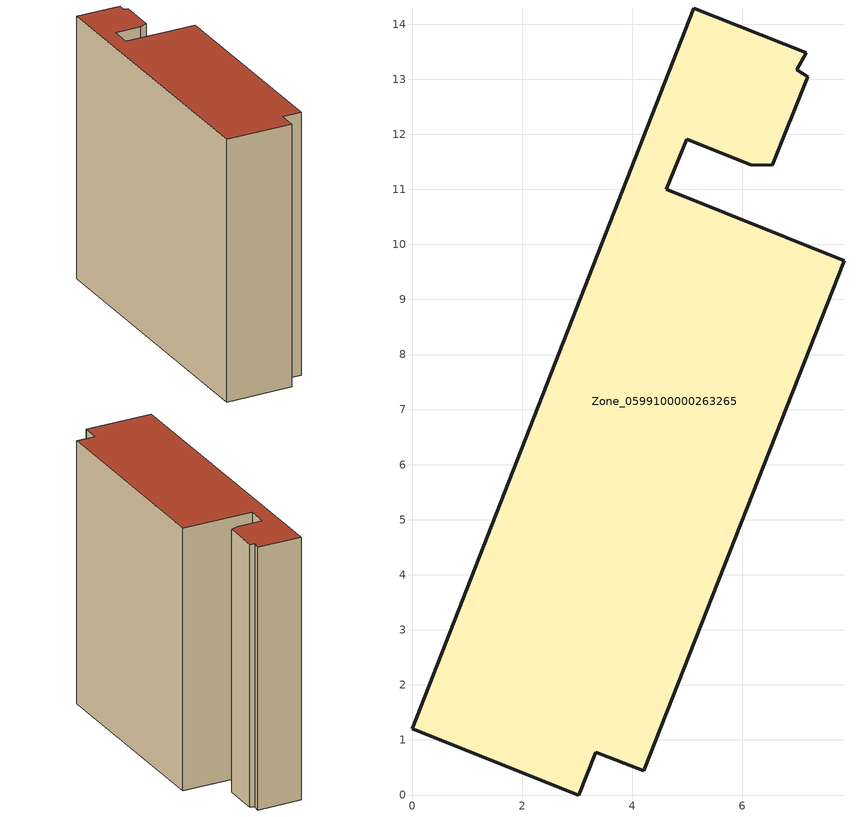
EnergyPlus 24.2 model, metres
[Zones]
Zone_0599100000263265
 floor ground (C_G): 4.99,11.91 4.62,11 7.85,9.7 4.21,0.44 3.34,0.78 3.03,0 0,1.2 5.12,14.29 7.16,13.48 6.98,13.17 7.18,13.05 6.54,11.44 6.15,11.45 z2.29
 wall outside (C_F): 4.62,11 4.99,11.91 6.15,11.45 6.54,11.44 7.18,13.05 6.98,13.17 7.16,13.48 5.12,14.29 0,1.2 3.03,0 3.34,0.78 4.21,0.44 7.85,9.7 4.62,11 z2.29:15.27
 roof outside (C_R): 7.18,13.05 6.98,13.17 7.16,13.48 5.12,14.29 0,1.2 3.03,0 3.34,0.78 4.21,0.44 7.85,9.7 4.62,11 4.99,11.91 6.15,11.45 6.54,11.44 z15.27
[BUILDING]
Pand.0599100000263265: North Axis=0; Terrain=City; Loads Convergence Tolerance Value=0.04; Temperature Convergence Tolerance Value=0.4; Solar Distribution=FullExterior; Maximum Number of Warmup Days=25; Minimum Number of Warmup Days=1
[Site:Location]
Rotterdam.The.Hague.AP_ZH_NLD Design_Conditions: Latitude=51.96; Longitude=4.45; Time Zone=1; Elevation=-4.5
[SITE:GROUNDTEMPERATURE:BUILDINGSURFACE]
18, 18, 18, 18, 18, 18, 18, 18, 18, 18, 18, 18
[MATERIAL] Thermal Absorptance=0.9; Solar Absorptance=0.7; Visible Absorptance=0.7
Name | Roughness | Thickness | Conductivity | Density | Specific Heat
G.TI.1975-1991 | MediumSmooth | 0.15 | 0.288461 | 540 | 1210
F.TI.1975-1991 | Rough | 0.3 | 0.230769 | 1920 | 840
R.TI.1975-1991 | MediumRough | 0.2 | 0.153846 | 1500 | 1000
[CONSTRUCTION]
C_G: G.TI.1975-1991
C_F: F.TI.1975-1991
C_R: R.TI.1975-1991
[ZONE]
Zone_0599100000263265: Type=1; Multiplier=1; Ceiling Height=Autocalculate; Volume=Autocalculate; Floor Area=autocalculate; Part of Total Floor Area=Yes
[ZONEINFILTRATION:DESIGNFLOWRATE]
Infil_Zone_0599100000263265: Zone or ZoneList or Space or SpaceList=Zone_0599100000263265; Schedule=AlwaysOn; Design Flow Rate Calculation Method=Flow/Area; Flow Rate per Floor Area=0.003; Constant Term Coefficient=1; Temperature Term Coefficient=0; Velocity Term Coefficient=0; Velocity Squared Term Coefficient=0
[HVACTEMPLATE:ZONE:IDEALLOADSAIRSYSTEM]
Zone_0599100000263265: Maximum Heating Supply Air Temperature=50; Minimum Cooling Supply Air Temperature=13; Maximum Heating Supply Air Humidity Ratio=0.0156; Minimum Cooling Supply Air Humidity Ratio=0.0077; Heating Limit=NoLimit; Cooling Limit=NoLimit; Dehumidification Control Type=ConstantSensibleHeatRatio; Cooling Sensible Heat Ratio=0.7; Dehumidification Setpoint=60; Humidification Control Type=None; Humidification Setpoint=30; Outdoor Air Method=None; Outdoor Air Flow Rate per Person=0.00944; Outdoor Air Flow Rate per Zone Floor Area=0; Outdoor Air Flow Rate per Zone=0; Demand Controlled Ventilation Type=None; Outdoor Air Economizer Type=NoEconomizer; Heat Recovery Type=None; Sensible Heat Recovery Effectiveness=0.7; Latent Heat Recovery Effectiveness=0.65
[ZONECONTROL:THERMOSTAT]
ThermostatControl_Zone_0599100000263265: Zone or ZoneList=Zone_0599100000263265; Control Type Schedule=DualSetpointControlType; Control 1=Thermostat_Zone_0599100000263265; Temperature Difference Between Cutout And Setpoint=0
[THERMOSTATSETPOINT:DUALSETPOINT]
Thermostat_Zone_0599100000263265: Heating Setpoint Temperature Schedule=HeatingSetpoint_Zone_0599100000263265; Cooling Setpoint Temperature Schedule=CoolingSetpoint_Zone_0599100000263265
[SCHEDULE:COMPACT]
HeatingSetpoint_Zone_0599100000263265: Through: 12/31, For: AllDays, Until: 24:00, 21
CoolingSetpoint_Zone_0599100000263265: Through: 12/31, For: AllDays, Until: 24:00, 24
DualSetpointControlType: Through: 12/31, For: AllDays, Until: 24:00, 4
AlwaysOn: Through: 12/31, For: AllDays, Until: 24:00, 1
